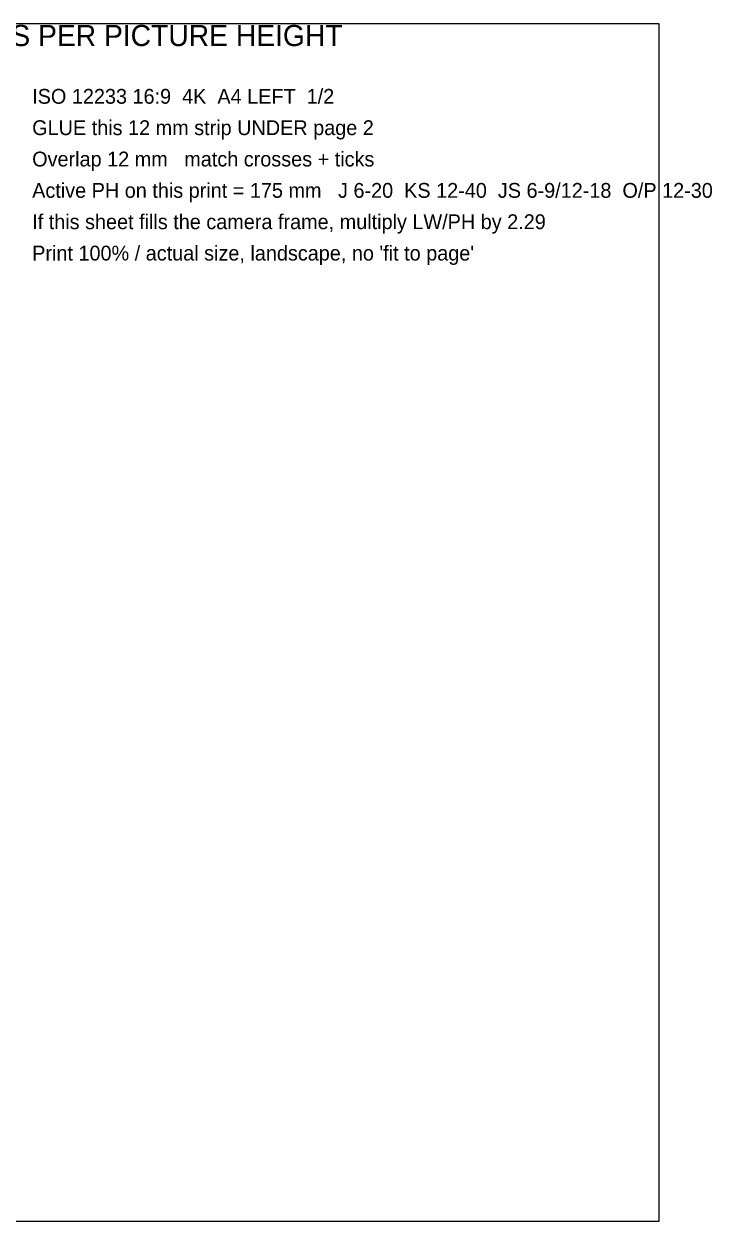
# Model space of a CAD drawing. Header units: millimetres. Extents: x 0 to 306, y 0 to 210.
# Drawn here: x 185.6 to 306.3, y 0 to 210 of the extents above; entities that cross this region are included whole.
import ezdxf

# ---------------------------------------------------------------- set-up
doc = ezdxf.new("R2010")
doc.units = ezdxf.units.MM
for name, color, linetype in [('GLUE', 1, 'Continuous'), ('LABELS', 7, 'Continuous'), ('NOTES', 7, 'Continuous')]:
    doc.layers.add(name, color=color, linetype=linetype)

msp = doc.modelspace()

# ---------------------------------------------------------------- linework, layer by layer
at = {"layer": 'GLUE', "color": 1, "lineweight": 18}
msp.add_lwpolyline([(0, 0), (297, 0), (297, 210), (0, 210), (0, 0)], dxfattribs=at)

# ---------------------------------------------------------------- texts
at = {"layer": 'LABELS', "color": 250}
msp.add_text('VALUES IN 100X LINES PER PICTURE HEIGHT', height=3.7042, dxfattribs=at).set_placement((132.2, 206.12))
at = {"layer": 'NOTES', "color": 1}
for s, p in [('ISO 12233 16:9  4K  A4 LEFT  1/2', (187.06, 196)), ('GLUE this 12 mm strip UNDER page 2', (187.06, 190.5)), ('Overlap 12 mm   match crosses + ticks', (187.06, 185)), ('Active PH on this print = 175 mm   J 6-20  KS 12-40  JS 6-9/12-18  O/P 12-30', (187.06, 179.5)), ('If this sheet fills the camera frame, multiply LW/PH by 2.29', (187.06, 174)), ("Print 100% / actual size, landscape, no 'fit to page'", (187.06, 168.5))]:
    msp.add_text(s, height=2.6, dxfattribs=at).set_placement(p)

doc.saveas('drawing.dxf')
